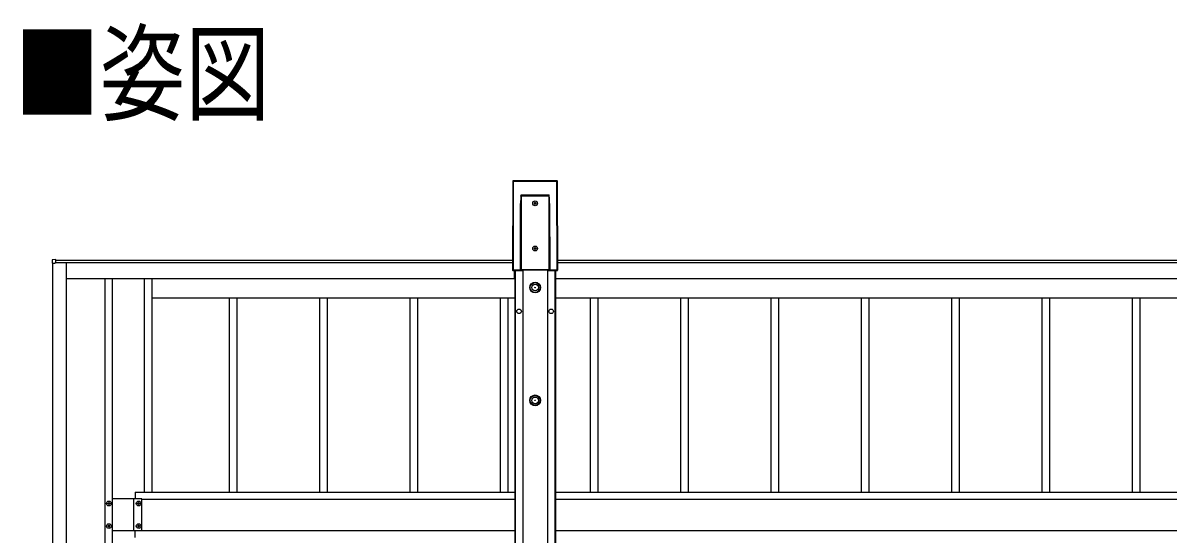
# Model space of a CAD drawing. Units: millimetres, scale not verified. Extents: x -14718 to 14718, y -10397 to 10401.
# Drawn here: x -8248 to -5711, y 1592 to 2724 of the extents above; entities that cross this region are included whole.
import ezdxf
from ezdxf.enums import TextEntityAlignment as Align

# ---------------------------------------------------------------- set-up
doc = ezdxf.new("R2010")
doc.units = ezdxf.units.MM
doc.header["$LTSCALE"] = 50
doc.layers.add('0-2_USER1', color=3, linetype='Continuous')
doc.layers.add('0-6_YKK_A1', color=4, linetype='Continuous')
doc.styles.add('ＭＳ ゴシック', font='')
doc.styles.get('ＭＳ ゴシック').set_extended_font_data('MS Gothic')

msp = doc.modelspace()

# ---------------------------------------------------------------- linework, layer by layer
at = {"layer": '0-6_YKK_A1'}
for p, q in [((-7162.58, 2373.44), (-7163.21, 2176.29)), ((-7162.73, 2176.77), (-7162.1, 2372.96)), ((-7162.58, 2373.43), (-7162.58, 2373.44)), ((-7162.1, 2372.96), (-7162.58, 2373.43)), ((-7161.6, 2372.93), (-7162.23, 2176.75)), ((-7064.57, 2373.93), (-7162.08, 2373.93)), ((-7162.08, 2373.93), (-7161.6, 2373.45)), ((-7064.57, 2373.93), (-7162.08, 2373.93)), ((-7162.08, 2373.93), (-7162.08, 2373.93)), ((-7161.6, 2373.45), (-7065.05, 2373.45)), ((-7161.6, 2373.45), (-7161.6, 2372.93)), ((-7065.05, 2372.93), (-7161.6, 2372.93)), ((-7065.05, 2373.45), (-7064.57, 2373.93)), ((-7065.05, 2373.45), (-7065.05, 2372.93)), ((-7064.42, 2176.75), (-7065.05, 2372.93)), ((-7064.57, 2373.93), (-7064.57, 2373.93)), ((-7064.07, 2373.43), (-7064.55, 2372.96)), ((-7064.55, 2372.96), (-7063.92, 2176.77)), ((-7063.44, 2176.29), (-7064.07, 2373.44)), ((-7064.07, 2373.44), (-7064.07, 2373.43)), ((-7063.44, 2176.29), (-7064.07, 2373.43)), ((-7082.27, 2340.23), (-7144.39, 2340.23)), ((-7144.39, 2340.23), (-7144.39, 2177.3)), ((-7144.38, 2342.85), (-7082.27, 2342.85)), ((-7082.27, 2177.3), (-7082.27, 2340.23)), ((-7145.86, 2176.86), (-7145.39, 2323.64)), ((-7144.89, 2323.61), (-7145.36, 2176.83)), ((-7144.89, 2177.3), (-7144.89, 2323.61)), ((-7112.85, 2325.7), (-7112.85, 2326.66)), ((-7081.77, 2323.61), (-7081.77, 2177.3)), ((-7081.3, 2176.83), (-7081.77, 2323.61)), ((-7081.27, 2323.64), (-7080.8, 2176.86)), ((-7112.85, 2225.7), (-7112.85, 2226.66)), ((-8174.83, 2199.62), (-8182.36, 2199.16)), ((-8182.36, 2191.42), (-8176.65, 2191.42)), ((-8181.33, -324.91), (-8181.33, 2191.42)), ((-8176.65, 2191.42), (-8176.33, 2191.42)), ((-8176.33, 2191.42), (-8176.33, 2192.62)), ((-8151.33, 2192.61), (-8176.33, 2192.61)), ((-8175.83, 2192.61), (-8175.83, 2192.92)), ((-8174.83, 2199.13), (-8174.83, 2199.62)), ((-8174.83, 2193.22), (-8174.83, 2199.13)), ((-8174.83, 2198.11), (-7163.14, 2198.11)), ((-8174.83, 2193.11), (-7163.16, 2193.11)), ((-8172.83, 2193.09), (-7163.16, 2193.09)), ((-8172.83, 2193.09), (-8172.83, 2192.61)), ((-8151.33, -291.6), (-8151.33, 2192.61)), ((-7063.51, 2198.11), (-4289.14, 2198.11)), ((-7063.5, 2193.11), (-4289.16, 2193.11)), ((-7063.5, 2193.09), (-4289.16, 2193.09)), ((-8151.33, 2158.11), (-7159.33, 2158.11)), ((-8066.33, 2158.11), (-8066.33, -291.6)), ((-8050.33, 2158.11), (-8050.33, -291.6)), ((-7979.33, 2158.11), (-7979.33, 1684.34)), ((-7962.33, 2158.11), (-7962.33, 1684.34)), ((-7163.21, 2176.29), (-7163.21, 2176.29)), ((-7162.23, 2176.28), (-7162.71, 2175.79)), ((-7162.71, 2175.79), (-7141.95, 2175.79)), ((-7162.71, 2175.79), (-7141.95, 2175.79)), ((-7162.71, 2175.79), (-7162.71, 2175.79)), ((-7162.23, 2176.75), (-7145.85, 2176.75)), ((-7162.23, 2176.75), (-7162.23, 2176.28)), ((-7144.92, 2176.28), (-7162.23, 2176.28)), ((-7159.33, 2158.12), (-7159.33, 2175.79)), ((-7159.33, 2158.11), (-7159.33, 2175.79)), ((-7159.33, 2173.12), (-7158.33, 2173.12)), ((-7158.33, 2175.79), (-7158.33, 78.86)), ((-7157.13, 2175.79), (-7157.13, 78.86)), ((-7145.36, 2176.83), (-7144.89, 2177.3)), ((-7144.39, 2176.8), (-7144.92, 2176.28)), ((-7144.39, 2177.3), (-7082.27, 2177.3)), ((-7144.39, 2177.3), (-7144.39, 2176.8)), ((-7082.27, 2176.8), (-7144.39, 2176.8)), ((-7141.95, 2175.79), (-7141.7, 2176.68)), ((-7141.7, 2176.68), (-7084.83, 2176.68)), ((-7140.83, 2176.68), (-7140.83, 197.03)), ((-7085.83, 2176.68), (-7085.83, 197.03)), ((-7084.83, 2176.68), (-7084.57, 2175.79)), ((-7084.57, 2175.79), (-7063.94, 2175.79)), ((-7084.57, 2175.79), (-7063.94, 2175.79)), ((-7082.27, 2177.3), (-7082.27, 2176.8)), ((-7081.74, 2176.28), (-7082.27, 2176.8)), ((-7081.77, 2177.3), (-7081.3, 2176.83)), ((-7064.42, 2176.28), (-7081.74, 2176.28)), ((-7080.8, 2176.75), (-7064.42, 2176.75)), ((-7069.53, 2175.79), (-7069.53, 78.86)), ((-7068.33, 2175.79), (-7068.33, 78.86)), ((-7068.33, 2173.12), (-7067.33, 2173.12)), ((-7067.33, 2158.12), (-7067.33, 2175.79)), ((-7067.33, 2158.11), (-7067.33, 2175.79)), ((-7067.33, 2158.11), (-4285.33, 2158.11)), ((-7064.42, 2176.28), (-7064.42, 2176.75)), ((-7063.94, 2175.79), (-7064.42, 2176.28)), ((-7063.94, 2175.79), (-7063.94, 2175.79)), ((-7063.92, 2176.77), (-7063.44, 2176.29)), ((-7063.44, 2176.29), (-7063.44, 2176.29)), ((-7962.33, 2115.12), (-7775.23, 2115.12)), ((-7790.33, 1684.34), (-7790.33, 2115.12)), ((-7790.33, 2115.12), (-7575.23, 2115.12)), ((-7773.33, 1684.34), (-7773.33, 2115.12)), ((-7590.33, 1684.34), (-7590.33, 2115.12)), ((-7590.33, 2115.12), (-7375.23, 2115.12)), ((-7573.33, 1684.34), (-7573.33, 2115.12)), ((-7390.33, 1684.34), (-7390.33, 2115.12)), ((-7390.33, 2115.12), (-7175.23, 2115.12)), ((-7373.33, 1684.34), (-7373.33, 2115.12)), ((-7190.33, 1684.34), (-7190.33, 2115.12)), ((-7190.33, 2115.12), (-7158.33, 2115.12)), ((-7173.33, 1684.34), (-7173.33, 2115.12)), ((-7068.33, 2115.12), (-6975.23, 2115.12)), ((-6990.33, 1684.34), (-6990.33, 2115.12)), ((-6990.33, 2115.12), (-6775.23, 2115.12)), ((-6973.33, 1684.34), (-6973.33, 2115.12)), ((-6790.33, 1684.34), (-6790.33, 2115.12)), ((-6790.33, 2115.12), (-6575.23, 2115.12)), ((-6773.33, 1684.34), (-6773.33, 2115.12)), ((-6590.33, 1684.34), (-6590.33, 2115.12)), ((-6590.33, 2115.12), (-6375.23, 2115.12)), ((-6573.33, 1684.34), (-6573.33, 2115.12)), ((-6390.33, 1684.34), (-6390.33, 2115.12)), ((-6390.33, 2115.12), (-6175.23, 2115.12)), ((-6373.33, 1684.34), (-6373.33, 2115.12)), ((-6190.33, 1684.34), (-6190.33, 2115.12)), ((-6190.33, 2115.12), (-5975.23, 2115.12)), ((-6173.33, 1684.34), (-6173.33, 2115.12)), ((-5990.33, 1684.34), (-5990.33, 2115.12)), ((-5990.33, 2115.12), (-5775.23, 2115.12)), ((-5973.33, 1684.34), (-5973.33, 2115.12)), ((-5790.33, 1684.34), (-5790.33, 2115.12)), ((-5790.33, 2115.12), (-5575.23, 2115.12)), ((-5773.33, 1684.34), (-5773.33, 2115.12)), ((-7999.33, 1684.34), (-7999.33, 1669.84)), ((-7999.33, 1684.34), (-7158.33, 1684.34)), ((-7068.33, 1684.34), (-4284.33, 1684.34)), ((-8057.81, 1660.78), (-8057.81, 1661.74)), ((-7984.33, 1669.84), (-8050.33, 1669.84)), ((-7984.33, 1669.84), (-8050.33, 1669.84)), ((-8001.83, 1598.84), (-8001.83, 1669.84)), ((-8001.83, 1598.84), (-8001.83, 1669.84)), ((-7991.81, 1660.78), (-7991.81, 1661.74)), ((-7984.33, 1598.84), (-7984.33, 1669.84)), ((-7984.33, 1598.84), (-7984.33, 1669.84)), ((-7984.33, 1669.34), (-7158.33, 1669.34)), ((-7068.33, 1669.34), (-4284.33, 1669.34)), ((-8057.81, 1610.78), (-8057.81, 1611.74)), ((-7984.33, 1598.84), (-8050.33, 1598.84)), ((-7984.33, 1598.84), (-8050.33, 1598.84)), ((-7999.33, 1584.34), (-7999.33, 1598.84)), ((-7991.81, 1610.78), (-7991.81, 1611.74)), ((-7984.33, 1599.34), (-7158.33, 1599.34)), ((-7068.33, 1599.34), (-4284.33, 1599.34))]:
    msp.add_line(p, q, dxfattribs=at)
for points in [[(-7162.58, 2373.43), (-7163.21, 2176.29), (-7162.73, 2176.77)], [(-7144.75, 2340.26), (-7144.47, 2342.24), (-7144.39, 2342.81), (-7144.38, 2342.85)], [(-7144.39, 2340.23), (-7144.41, 2340.23), (-7144.43, 2340.23), (-7144.46, 2340.23), (-7144.48, 2340.23), (-7144.5, 2340.23), (-7144.52, 2340.23), (-7144.55, 2340.23), (-7144.57, 2340.23)], [(-7082.09, 2340.23), (-7082.23, 2342.23), (-7082.27, 2342.81), (-7082.27, 2342.85)], [(-7082.27, 2340.23), (-7082.24, 2340.23), (-7082.22, 2340.23), (-7082.2, 2340.23), (-7082.17, 2340.23), (-7082.15, 2340.23), (-7082.13, 2340.23), (-7082.11, 2340.23), (-7082.09, 2340.23)], [(-7114.77, 2324.74), (-7115.73, 2324.74), (-7115.73, 2323.78), (-7114.77, 2323.78)], [(-7112.85, 2326.66), (-7113.81, 2326.66), (-7113.81, 2325.7)], [(-7113.81, 2322.82), (-7113.81, 2321.86), (-7112.85, 2321.86), (-7112.85, 2322.82)], [(-7111.89, 2323.78), (-7110.93, 2323.78), (-7110.93, 2324.74), (-7111.89, 2324.74)], [(-7114.77, 2224.74), (-7115.73, 2224.74), (-7115.73, 2223.78), (-7114.77, 2223.78)], [(-7112.85, 2226.66), (-7113.81, 2226.66), (-7113.81, 2225.7)], [(-7113.81, 2222.82), (-7113.81, 2221.86), (-7112.85, 2221.86), (-7112.85, 2222.82)], [(-7111.89, 2223.78), (-7110.93, 2223.78), (-7110.93, 2224.74), (-7111.89, 2224.74)], [(-8182.83, 2198.66), (-8182.83, 2191.42), (-8182.36, 2191.42)], [(-8176.03, 2192.92), (-8174.83, 2192.92), (-8174.83, 2193.22)], [(-7144.39, 2177.3), (-7144.48, 2177.3), (-7144.57, 2177.3), (-7144.66, 2177.3), (-7144.73, 2177.3), (-7144.79, 2177.3), (-7144.84, 2177.3), (-7144.87, 2177.3), (-7144.89, 2177.3)], [(-7082.27, 2177.3), (-7082.17, 2177.3), (-7082.08, 2177.3), (-7082, 2177.3), (-7081.92, 2177.3), (-7081.86, 2177.3), (-7081.81, 2177.3), (-7081.78, 2177.3), (-7081.77, 2177.3)], [(-8058.77, 1658.86), (-8059.73, 1658.86), (-8059.73, 1659.82), (-8058.77, 1659.82)], [(-8057.81, 1661.74), (-8056.85, 1661.74), (-8056.85, 1660.78)], [(-8056.85, 1657.9), (-8056.85, 1656.94), (-8057.81, 1656.94), (-8057.81, 1657.9)], [(-8055.89, 1659.82), (-8054.93, 1659.82), (-8054.93, 1658.86), (-8055.89, 1658.86)], [(-7992.77, 1658.86), (-7993.73, 1658.86), (-7993.73, 1659.82), (-7992.77, 1659.82)], [(-7991.81, 1661.74), (-7990.85, 1661.74), (-7990.85, 1660.78)], [(-7990.85, 1657.9), (-7990.85, 1656.94), (-7991.81, 1656.94), (-7991.81, 1657.9)], [(-7989.89, 1659.82), (-7988.93, 1659.82), (-7988.93, 1658.86), (-7989.89, 1658.86)], [(-8058.77, 1608.86), (-8059.73, 1608.86), (-8059.73, 1609.82), (-8058.77, 1609.82)], [(-8057.81, 1611.74), (-8056.85, 1611.74), (-8056.85, 1610.78)], [(-8056.85, 1607.9), (-8056.85, 1606.94), (-8057.81, 1606.94), (-8057.81, 1607.9)], [(-8055.89, 1609.82), (-8054.93, 1609.82), (-8054.93, 1608.86), (-8055.89, 1608.86)], [(-7992.77, 1608.86), (-7993.73, 1608.86), (-7993.73, 1609.82), (-7992.77, 1609.82)], [(-7991.81, 1611.74), (-7990.85, 1611.74), (-7990.85, 1610.78)], [(-7990.85, 1607.9), (-7990.85, 1606.94), (-7991.81, 1606.94), (-7991.81, 1607.9)], [(-7989.89, 1609.82), (-7988.93, 1609.82), (-7988.93, 1608.86), (-7989.89, 1608.86)]]:
    msp.add_lwpolyline(points, dxfattribs=at)
for centre, radius in [((-7113.33, 2324.26), 5.3), ((-7113.33, 2224.26), 5.3), ((-7113.26, 2137.76), 12), ((-7113.26, 2137.76), 10.88), ((-7113.26, 2137.76), 7.48), ((-7113.26, 2137.76), 0.5), ((-7148.83, 2085.12), 5), ((-7077.83, 2085.12), 5), ((-7113.26, 1887.76), 12), ((-7113.26, 1887.76), 10.88), ((-7113.26, 1887.76), 7.48), ((-7113.26, 1887.76), 0.5), ((-8057.33, 1659.34), 5.3), ((-7991.33, 1659.34), 5.3), ((-8057.33, 1609.34), 5.3), ((-7991.33, 1609.34), 5.3)]:
    msp.add_circle(centre, radius, dxfattribs=at)
for centre, radius, start, end in [((-7162.08, 2373.43), 0.5, 90, 179.81634), ((-7162.08, 2373.43), 0.501, 90.24971, 179.75029), ((-7161.6, 2372.95), 0.501, 90.24971, 179.75029), ((-7161.71, 2375.69), 2.76, 261.80183, 272.1952), ((-7064.95, 2375.69), 2.76, 267.8048, 278.19817), ((-7065.05, 2372.95), 0.501, 0.24971, 89.75029), ((-7064.57, 2373.43), 0.5, 0.18366, 90), ((-7064.57, 2373.43), 0.501, 0.24971, 89.75029), ((-7145.96, 2331.25), 9.09, 81.20266, 82.35702), ((-6703.01, 2310.27), 442.57, 175.77814, 176.1178), ((-7381, 2299.26), 301.89, 7.80423, 8.30085), ((-7080.7, 2331.25), 9.09, 97.64298, 98.79734), ((-7145.28, 2320.88), 2.76, 81.80183, 92.1952), ((-7114.77, 2325.7), 0.96, 270, 0), ((-7114.77, 2322.82), 0.96, 0, 90), ((-7111.89, 2325.7), 0.96, 180, 270), ((-7111.89, 2322.82), 0.96, 90, 180), ((-7081.37, 2320.88), 2.76, 87.8048, 98.19817), ((-7114.77, 2225.7), 0.96, 270, 0), ((-7114.77, 2222.82), 0.96, 0, 90), ((-7111.89, 2225.7), 0.96, 180, 270), ((-7111.89, 2222.82), 0.96, 90, 180), ((-8182.33, 2198.66), 0.5, 93.5, 180), ((-8176.03, 2192.62), 0.3, 90, 180), ((-7162.71, 2176.29), 0.5, 179.81634, 270), ((-7162.71, 2176.29), 0.501, 180.24971, 269.75029), ((-7162.23, 2176.78), 0.501, 180.24971, 269.75029), ((-7162.34, 2179.5), 2.76, 261.80183, 272.1952), ((-7145.75, 2174.1), 2.76, 81.80183, 92.1952), ((-7145.44, 2173.99), 2.79, 88.18282, 98.39155), ((-7144.39, 2177.3), 0.501, 180.24971, 269.75029), ((-7082.27, 2177.3), 0.501, 270.24971, 359.75029), ((-7081.21, 2173.99), 2.79, 81.60845, 91.81718), ((-7080.9, 2174.1), 2.76, 87.8048, 98.19817), ((-7064.32, 2179.5), 2.76, 267.8048, 278.19817), ((-7064.42, 2176.78), 0.501, 270.24971, 359.75029), ((-7063.94, 2176.29), 0.5, 270, 0.18366), ((-7063.94, 2176.29), 0.501, 270.24971, 359.75029), ((-8058.77, 1660.78), 0.96, 270, 0), ((-8058.77, 1657.9), 0.96, 0, 90), ((-8055.89, 1660.78), 0.96, 180, 270), ((-8055.89, 1657.9), 0.96, 90, 180), ((-7992.77, 1660.78), 0.96, 270, 0), ((-7992.77, 1657.9), 0.96, 0, 90), ((-7989.89, 1660.78), 0.96, 180, 270), ((-7989.89, 1657.9), 0.96, 90, 180), ((-8058.77, 1610.78), 0.96, 270, 0), ((-8058.77, 1607.9), 0.96, 0, 90), ((-8055.89, 1610.78), 0.96, 180, 270), ((-8055.89, 1607.9), 0.96, 90, 180), ((-7992.77, 1610.78), 0.96, 270, 0), ((-7992.77, 1607.9), 0.96, 0, 90), ((-7989.89, 1610.78), 0.96, 180, 270), ((-7989.89, 1607.9), 0.96, 90, 180)]:
    msp.add_arc(centre, radius, start, end, dxfattribs=at)
for centre, major_axis, ratio, start_param, end_param in [((-7144.39, 2322.48), (0, -19.08), 0.052413, 3.5123474, 4.6513024), ((-7144.39, 2322.45), (0, -19.08), 0.026207, 3.5123474, 4.6513024), ((-7141.3, 2340.23), (0, -50), 0.061774, 4.6600291, 4.7123946), ((-7085.36, 2340.23), (0, -50), 0.061774, 1.5707907, 1.6231562), ((-7082.27, 2322.45), (0, -19.08), 0.026207, 1.6318829, 2.7708379), ((-7082.27, 2322.48), (0, -19.08), 0.052413, 1.6318829, 2.7708379), ((-7144.85, 2176.86), (-0.543, -0.848), 0.992387, 5.2824884, 5.3922079), ((-7144.92, 2176.77), (0.941, -0.042), 0.529688, 3.2789358, 4.7362857), ((-7144.92, 2176.77), (0.185, -0.478), 0.839234, 4.3937254, 5.8510754), ((-7144.85, 2176.84), (-0.293, -0.417), 0.981557, 5.3232786, 5.4329981), ((-7081.74, 2176.77), (-0.185, -0.478), 0.839234, 0.4321099, 1.8894599), ((-7081.74, 2176.77), (0.941, 0.042), 0.529688, 4.6884922, 6.1458421), ((-7081.8, 2176.84), (0.293, -0.417), 0.981557, 0.8501872, 0.9599067), ((-7081.8, 2176.86), (0.543, -0.848), 0.992387, 0.8909775, 1.0006969)]:
    msp.add_ellipse(centre, major_axis=major_axis, ratio=ratio, start_param=start_param, end_param=end_param, dxfattribs=at)

# ---------------------------------------------------------------- texts
at = {"layer": '0-2_USER1', "style": 'ＭＳ ゴシック', "width": 0.8}
msp.add_text('■姿図', height=173.2, dxfattribs=at).set_placement((-8266.71, 2473.6), align=Align.BOTTOM_LEFT)

doc.saveas('drawing.dxf')
